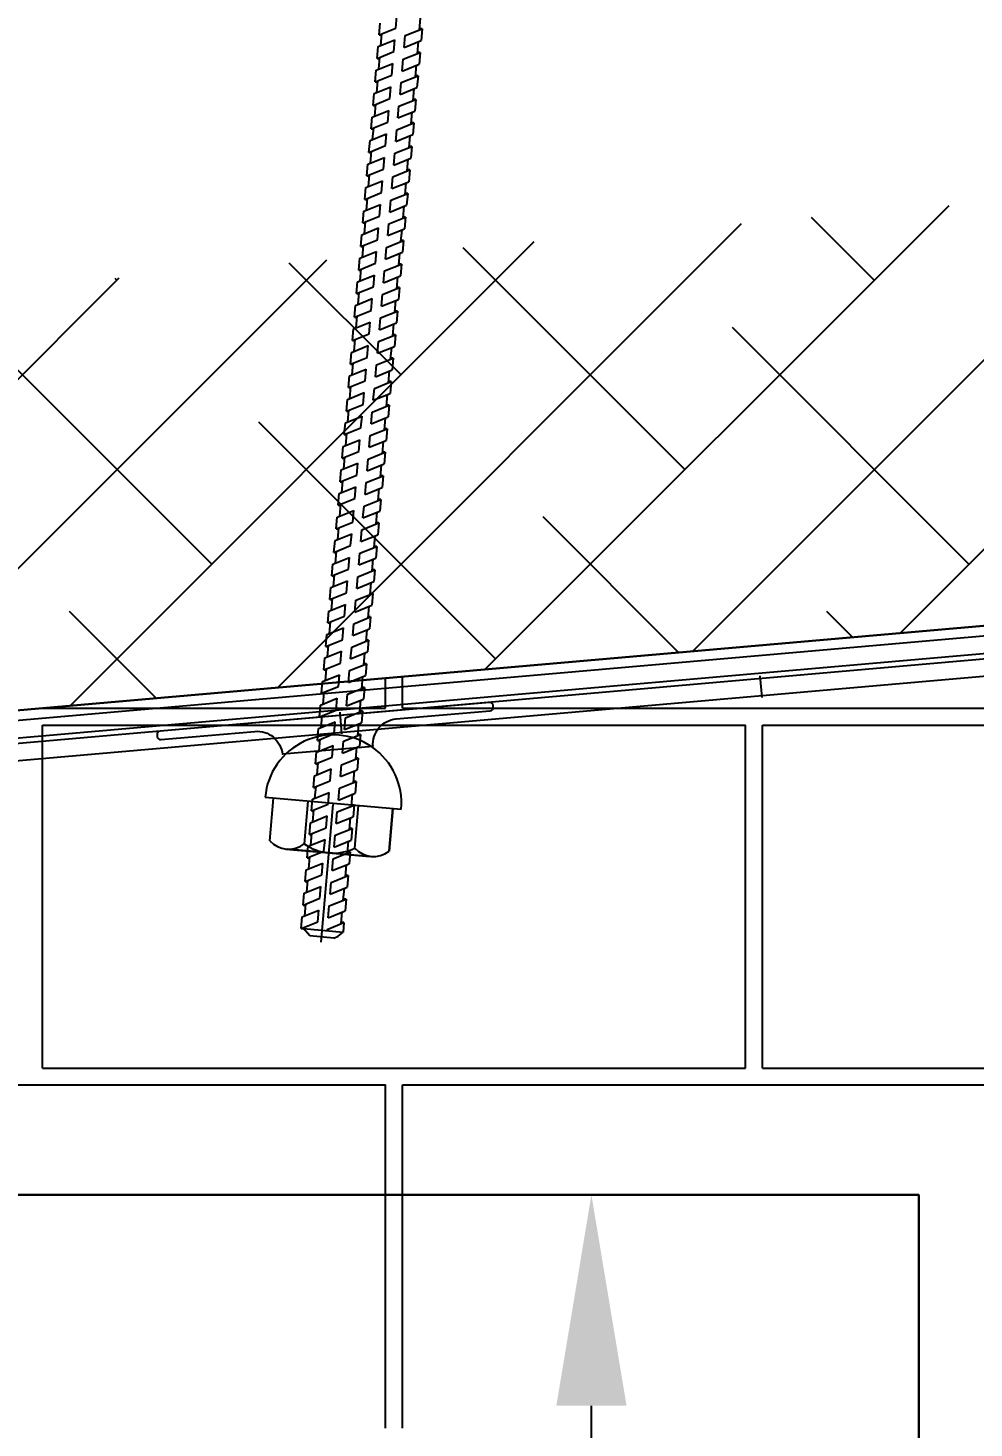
# Model space of a CAD drawing. Header units: millimetres. Extents: x -1985 to 969, y 203 to 500.
# Drawn here: x -1657.52 to -1646.3, y 428.8 to 445.4 of the extents above; entities that cross this region are included whole.
import ezdxf

# ---------------------------------------------------------------- set-up
doc = ezdxf.new("R2010")
doc.units = ezdxf.units.MM
doc.header["$PDMODE"] = 1
for name, color, linetype in [('Контур', 252, 'Continuous'), ('надписи', 7, 'Continuous'), ('Подхват', 252, 'Continuous'), ('ШПАЛА', 7, 'Continuous')]:
    doc.layers.add(name, color=color, linetype=linetype)
doc.dimstyles.new('ISO-25', dxfattribs={"dimtxt": 2.5, "dimasz": 2.5, "dimexe": 1.25, "dimexo": 0.625, "dimtad": 1, "dimdec": 0, "dimlfac": 50, "dimtxsty": 'Standard', "dimcen": 2.5, "dimadec": 0, "dimazin": 0, "dimtfac": 1, "dimtdec": 0, "dimtmove": 0, "dimatfit": 3, "dimfxl": 0, "dimarcsym": 0})

# ---------------------------------------------------------------- blocks, each defined once
blk = doc.blocks.new('*D128')
at = {"layer": 'Defpoints', "color": 0}
for p in [(-1650.838, 431.566), (-1646.956, 431.566), (-1646.956, 417.566)]:
    blk.add_point(p, dxfattribs=at)
at = {"layer": 'надписи', "color": 0, "lineweight": -2}
for p, q in [((-1647.581, 431.566), (-1652.088, 431.566)), ((-1650.838, 420.066), (-1650.838, 429.066)), ((-1647.581, 417.566), (-1652.088, 417.566))]:
    blk.add_line(p, q, dxfattribs=at)
at = {"layer": 'надписи', "color": 0}
for points in [[(-1651.254, 429.066), (-1650.421, 429.066), (-1650.838, 431.566)], [(-1651.254, 420.066), (-1650.421, 420.066), (-1650.838, 417.566)]]:
    blk.add_solid(points, dxfattribs=at)
at = {"layer": 'надписи', "color": 0, "insert": (-1652.713, 424.566), "char_height": 2.5, "attachment_point": 5, "rotation": 90}
blk.add_mtext('700', dxfattribs=at)

msp = doc.modelspace()

# ---------------------------------------------------------------- hatches: boundary and pattern name
h = msp.add_hatch()
h.set_pattern_fill('ANSI38', color=252, style=0)
h.set_pattern_definition([(45, (-3522.112, -480.3116), (-2.245064, 2.245064), []), (135, (-3522.112, -480.3116), (-6.735192, 2.245064), [7.9375, -4.7625])])
h.paths.add_polyline_path([(-1720.702, 383.032), (-1721.688, 383.08), (-1722.665, 383.226), (-1723.592, 383.458), (-1724.524, 383.791), (-1725.432, 384.221), (-1726.287, 384.737), (-1726.971, 385.241), (-1727.773, 385.961), (-1728.504, 386.777), (-1729.022, 387.484), (-1729.541, 388.354), (-1729.936, 389.193), (-1730.232, 390.002), (-1730.525, 391.156), (-1730.702, 392.622), (-1730.702, 395.934), (-1730.702, 430.92), (-1636.702, 439.144), (-1636.702, 393.036), (-1636.747, 392.089), (-1636.92, 390.958), (-1637.135, 390.12), (-1637.455, 389.225), (-1637.852, 388.375), (-1638.368, 387.505), (-1638.984, 386.673), (-1639.631, 385.961), (-1640.423, 385.249), (-1641.189, 384.688), (-1642.258, 384.073), (-1642.856, 383.801), (-1644.03, 383.395), (-1644.836, 383.207), (-1645.717, 383.08), (-1646.702, 383.032)], flags=16)
h.paths.add_polyline_path([(-1632.702, 439.494), (-1734.702, 430.57), (-1734.702, 392.381), (-1734.465, 390.421), (-1734.059, 388.819), (-1733.631, 387.65), (-1733.076, 386.474), (-1732.362, 385.274), (-1731.615, 384.255), (-1730.607, 383.129), (-1729.499, 382.135), (-1728.511, 381.407), (-1727.325, 380.692), (-1726.056, 380.09), (-1724.753, 379.626), (-1723.448, 379.299), (-1722.083, 379.095), (-1720.801, 379.032), (-1646.603, 379.032), (-1645.332, 379.094), (-1644.095, 379.273), (-1642.92, 379.547), (-1641.37, 380.082), (-1640.427, 380.512), (-1639.005, 381.331), (-1637.899, 382.139), (-1636.806, 383.121), (-1635.889, 384.132), (-1635.031, 385.29), (-1634.312, 386.504), (-1633.752, 387.701), (-1633.307, 388.946), (-1632.996, 390.155), (-1632.761, 391.692), (-1632.702, 392.942)])

# ---------------------------------------------------------------- linework, layer by layer
at = {"color": 0}
for p, q in [((-1653.354, 445.32), (-1653.342, 445.459)), ((-1652.846, 445.39), (-1652.858, 445.25)), ((-1653.378, 445.04), (-1653.366, 445.18)), ((-1652.87, 445.111), (-1652.882, 444.971)), ((-1653.403, 444.761), (-1653.39, 444.9)), ((-1652.894, 444.833), (-1652.907, 444.693)), ((-1653.427, 444.483), (-1653.415, 444.622)), ((-1652.919, 444.553), (-1652.931, 444.414)), ((-1653.451, 444.204), (-1653.439, 444.343)), ((-1652.943, 444.275), (-1652.955, 444.136)), ((-1653.476, 443.925), (-1653.463, 444.065)), ((-1652.968, 443.996), (-1652.98, 443.857)), ((-1653.5, 443.646), (-1653.488, 443.786)), ((-1652.992, 443.718), (-1653.004, 443.578)), ((-1653.524, 443.368), (-1653.512, 443.507)), ((-1653.016, 443.438), (-1653.029, 443.299)), ((-1653.549, 443.089), (-1653.537, 443.228)), ((-1653.041, 443.159), (-1653.053, 443.02)), ((-1653.573, 442.81), (-1653.561, 442.949)), ((-1653.065, 442.88), (-1653.077, 442.741)), ((-1653.598, 442.53), (-1653.586, 442.67)), ((-1653.09, 442.601), (-1653.102, 442.461)), ((-1653.622, 442.251), (-1653.61, 442.391)), ((-1653.114, 442.322), (-1653.126, 442.182)), ((-1653.647, 441.972), (-1653.634, 442.111)), ((-1653.138, 442.044), (-1653.151, 441.904)), ((-1653.671, 441.694), (-1653.659, 441.833)), ((-1653.163, 441.764), (-1653.175, 441.625)), ((-1653.695, 441.415), (-1653.683, 441.554)), ((-1653.187, 441.486), (-1653.199, 441.347)), ((-1653.72, 441.136), (-1653.707, 441.276)), ((-1653.212, 441.207), (-1653.224, 441.068)), ((-1653.744, 440.857), (-1653.732, 440.997)), ((-1653.236, 440.928), (-1653.248, 440.789)), ((-1653.768, 440.579), (-1653.756, 440.718)), ((-1653.26, 440.649), (-1653.273, 440.51)), ((-1653.793, 440.299), (-1653.781, 440.439)), ((-1653.285, 440.37), (-1653.297, 440.231)), ((-1653.817, 440.02), (-1653.805, 440.16)), ((-1653.309, 440.091), (-1653.321, 439.951)), ((-1653.842, 439.741), (-1653.83, 439.881)), ((-1653.334, 439.811), (-1653.346, 439.672)), ((-1653.866, 439.462), (-1653.854, 439.601)), ((-1653.358, 439.532), (-1653.37, 439.393)), ((-1653.891, 439.183), (-1653.878, 439.322)), ((-1653.382, 439.254), (-1653.395, 439.115)), ((-1653.915, 438.905), (-1653.903, 439.044)), ((-1653.407, 438.975), (-1653.419, 438.836)), ((-1653.939, 438.626), (-1653.927, 438.765)), ((-1653.431, 438.697), (-1653.443, 438.557)), ((-1653.964, 438.347), (-1653.952, 438.487)), ((-1653.456, 438.418), (-1653.468, 438.278)), ((-1653.988, 438.068), (-1653.976, 438.208)), ((-1653.48, 438.141), (-1653.492, 438.002)), ((-1654.012, 437.791), (-1654, 437.931)), ((-1653.504, 437.862), (-1653.516, 437.723)), ((-1654.037, 437.512), (-1654.025, 437.652)), ((-1653.529, 437.583), (-1653.541, 437.443)), ((-1654.061, 437.233), (-1654.049, 437.373)), ((-1653.553, 437.304), (-1653.565, 437.164)), ((-1654.086, 436.954), (-1654.073, 437.094)), ((-1653.578, 437.024), (-1653.59, 436.885)), ((-1654.11, 436.675), (-1654.098, 436.814)), ((-1653.602, 436.745), (-1653.614, 436.606)), ((-1654.134, 436.396), (-1654.122, 436.535)), ((-1653.626, 436.467), (-1653.638, 436.328)), ((-1654.652, 435.765), (-1654.607, 436.271)), ((-1654.201, 436.235), (-1654.245, 435.729)), ((-1654.159, 436.117), (-1654.147, 436.257)), ((-1653.651, 436.188), (-1653.663, 436.049)), ((-1653.644, 435.677), (-1653.6, 436.183)), ((-1653.193, 436.147), (-1653.238, 435.641)), ((-1653.238, 435.641), (-1653.193, 436.147)), ((-1654.183, 435.838), (-1654.171, 435.978)), ((-1653.675, 435.91), (-1653.687, 435.77)), ((-1654.208, 435.56), (-1654.195, 435.7)), ((-1654.462, 435.665), (-1653.952, 435.62)), ((-1653.952, 435.62), (-1654.44, 435.663)), ((-1653.442, 435.575), (-1653.952, 435.62)), ((-1653.952, 435.62), (-1653.464, 435.577)), ((-1653.699, 435.631), (-1653.712, 435.491)), ((-1654.232, 435.281), (-1654.22, 435.42)), ((-1653.724, 435.352), (-1653.736, 435.212)), ((-1654.256, 435.002), (-1654.244, 435.141)), ((-1653.748, 435.073), (-1653.76, 434.933)), ((-1654.281, 434.723), (-1654.269, 434.862)), ((-1654.251, 434.723), (-1653.782, 434.682)), ((-1653.773, 434.794), (-1653.782, 434.682)), ((-1653.893, 434.611), (-1654.178, 434.636))]:
    msp.add_line(p, q, dxfattribs=at)
for p, q in [((-1653.354, 445.32), (-1653.156, 445.399)), ((-1653.354, 445.32), (-1653.324, 445.317)), ((-1653.046, 445.309), (-1652.846, 445.39)), ((-1652.846, 445.39), (-1652.876, 445.392)), ((-1653.366, 445.18), (-1653.168, 445.26)), ((-1653.059, 445.169), (-1652.858, 445.25)), ((-1653.378, 445.04), (-1653.18, 445.12)), ((-1653.378, 445.04), (-1653.348, 445.037)), ((-1653.071, 445.03), (-1652.87, 445.111)), ((-1652.87, 445.111), (-1652.9, 445.113)), ((-1653.403, 444.761), (-1653.205, 444.841)), ((-1653.39, 444.9), (-1653.192, 444.98)), ((-1653.095, 444.752), (-1652.894, 444.833)), ((-1653.083, 444.89), (-1652.882, 444.971)), ((-1652.894, 444.833), (-1652.924, 444.835)), ((-1653.415, 444.622), (-1653.217, 444.702)), ((-1653.403, 444.761), (-1653.373, 444.758)), ((-1653.107, 444.612), (-1652.907, 444.693)), ((-1653.427, 444.483), (-1653.229, 444.563)), ((-1653.12, 444.472), (-1652.919, 444.553)), ((-1652.919, 444.553), (-1652.949, 444.556)), ((-1653.439, 444.343), (-1653.241, 444.423)), ((-1653.427, 444.483), (-1653.397, 444.48)), ((-1653.132, 444.333), (-1652.931, 444.414)), ((-1653.451, 444.204), (-1653.253, 444.284)), ((-1653.451, 444.204), (-1653.422, 444.201)), ((-1653.144, 444.194), (-1652.943, 444.275)), ((-1652.943, 444.275), (-1652.973, 444.278)), ((-1653.476, 443.925), (-1653.278, 444.005)), ((-1653.463, 444.065), (-1653.266, 444.145)), ((-1653.168, 443.915), (-1652.968, 443.996)), ((-1653.156, 444.055), (-1652.955, 444.136)), ((-1652.968, 443.996), (-1652.998, 443.999)), ((-1653.488, 443.786), (-1653.29, 443.866)), ((-1653.476, 443.925), (-1653.446, 443.923)), ((-1653.181, 443.775), (-1652.98, 443.857)), ((-1653.5, 443.646), (-1653.302, 443.726)), ((-1653.193, 443.636), (-1652.992, 443.718)), ((-1652.992, 443.718), (-1653.022, 443.72)), ((-1647.176, 438.227), (-1641.676, 443.728)), ((-1653.512, 443.507), (-1653.314, 443.587)), ((-1653.5, 443.646), (-1653.47, 443.644)), ((-1653.205, 443.497), (-1653.004, 443.578)), ((-1649.636, 438.012), (-1644.136, 443.512)), ((-1653.524, 443.368), (-1653.327, 443.448)), ((-1653.524, 443.368), (-1653.495, 443.365)), ((-1653.217, 443.357), (-1653.016, 443.438)), ((-1653.016, 443.438), (-1653.046, 443.441)), ((-1653.549, 443.089), (-1653.351, 443.169)), ((-1653.537, 443.228), (-1653.339, 443.308)), ((-1653.229, 443.218), (-1653.029, 443.299)), ((-1653.041, 443.159), (-1653.071, 443.162)), ((-1652.097, 437.797), (-1646.596, 443.297)), ((-1654.557, 437.581), (-1649.057, 443.082)), ((-1653.561, 442.949), (-1653.363, 443.029)), ((-1653.549, 443.089), (-1653.519, 443.086)), ((-1653.254, 442.939), (-1653.053, 443.02)), ((-1653.242, 443.078), (-1653.041, 443.159)), ((-1647.484, 442.41), (-1648.228, 443.154)), ((-1657.017, 437.366), (-1651.517, 442.867)), ((-1653.573, 442.81), (-1653.375, 442.89)), ((-1653.266, 442.799), (-1653.065, 442.88)), ((-1653.065, 442.88), (-1653.095, 442.883)), ((-1653.586, 442.67), (-1653.388, 442.75)), ((-1653.573, 442.81), (-1653.544, 442.807)), ((-1653.278, 442.66), (-1653.077, 442.741)), ((-1649.729, 440.165), (-1652.357, 442.793)), ((-1659.478, 437.151), (-1653.977, 442.651)), ((-1653.096, 441.287), (-1654.421, 442.612)), ((-1653.598, 442.53), (-1653.4, 442.61)), ((-1653.598, 442.53), (-1653.568, 442.528)), ((-1653.29, 442.52), (-1653.09, 442.601)), ((-1653.09, 442.601), (-1653.12, 442.603)), ((-1661.938, 436.936), (-1656.438, 442.436)), ((-1656.464, 442.41), (-1656.486, 442.432)), ((-1653.61, 442.391), (-1653.412, 442.47)), ((-1653.303, 442.38), (-1653.102, 442.461)), ((-1653.634, 442.111), (-1653.437, 442.191)), ((-1653.622, 442.251), (-1653.424, 442.331)), ((-1653.622, 442.251), (-1653.592, 442.248)), ((-1653.327, 442.101), (-1653.126, 442.182)), ((-1653.315, 442.241), (-1653.114, 442.322)), ((-1653.114, 442.322), (-1653.144, 442.324)), ((-1653.647, 441.972), (-1653.449, 442.052)), ((-1653.339, 441.962), (-1653.138, 442.044)), ((-1653.138, 442.044), (-1653.168, 442.046)), ((-1655.341, 439.042), (-1658.148, 441.848)), ((-1653.659, 441.833), (-1653.461, 441.913)), ((-1653.647, 441.972), (-1653.617, 441.969)), ((-1653.351, 441.823), (-1653.151, 441.904)), ((-1646.361, 439.042), (-1649.167, 441.848)), ((-1653.671, 441.694), (-1653.473, 441.774)), ((-1653.671, 441.694), (-1653.641, 441.691)), ((-1653.364, 441.683), (-1653.163, 441.764)), ((-1653.163, 441.764), (-1653.193, 441.767)), ((-1653.683, 441.554), (-1653.485, 441.634)), ((-1653.376, 441.544), (-1653.175, 441.625)), ((-1653.707, 441.276), (-1653.51, 441.356)), ((-1653.695, 441.415), (-1653.497, 441.495)), ((-1653.695, 441.415), (-1653.666, 441.412)), ((-1653.4, 441.266), (-1653.199, 441.347)), ((-1653.388, 441.405), (-1653.187, 441.486)), ((-1653.187, 441.486), (-1653.217, 441.489)), ((-1653.72, 441.136), (-1653.522, 441.216)), ((-1653.412, 441.126), (-1653.212, 441.207)), ((-1653.212, 441.207), (-1653.242, 441.21)), ((-1653.732, 440.997), (-1653.534, 441.077)), ((-1653.72, 441.136), (-1653.69, 441.134)), ((-1653.425, 440.986), (-1653.224, 441.068)), ((-1653.744, 440.857), (-1653.546, 440.937)), ((-1653.744, 440.857), (-1653.714, 440.855)), ((-1653.437, 440.847), (-1653.236, 440.928)), ((-1653.236, 440.928), (-1653.266, 440.931)), ((-1651.974, 437.92), (-1654.78, 440.726)), ((-1653.756, 440.718), (-1653.558, 440.798)), ((-1653.449, 440.708), (-1653.248, 440.789)), ((-1653.781, 440.439), (-1653.583, 440.519)), ((-1653.768, 440.579), (-1653.571, 440.659)), ((-1653.768, 440.579), (-1653.739, 440.576)), ((-1653.473, 440.429), (-1653.273, 440.51)), ((-1653.461, 440.568), (-1653.26, 440.649)), ((-1653.26, 440.649), (-1653.29, 440.652)), ((-1653.793, 440.299), (-1653.595, 440.379)), ((-1653.486, 440.289), (-1653.285, 440.37)), ((-1653.285, 440.37), (-1653.315, 440.373)), ((-1653.805, 440.16), (-1653.607, 440.24)), ((-1653.793, 440.299), (-1653.763, 440.297)), ((-1653.498, 440.149), (-1653.297, 440.231)), ((-1653.817, 440.02), (-1653.619, 440.1)), ((-1653.817, 440.02), (-1653.788, 440.018)), ((-1653.51, 440.01), (-1653.309, 440.091)), ((-1653.309, 440.091), (-1653.339, 440.094)), ((-1653.83, 439.881), (-1653.632, 439.961)), ((-1653.522, 439.87), (-1653.321, 439.951)), ((-1653.854, 439.601), (-1653.656, 439.681)), ((-1653.842, 439.741), (-1653.644, 439.821)), ((-1653.842, 439.741), (-1653.812, 439.739)), ((-1653.534, 439.73), (-1653.334, 439.811)), ((-1653.334, 439.811), (-1653.364, 439.814)), ((-1653.866, 439.462), (-1653.668, 439.542)), ((-1653.559, 439.451), (-1653.358, 439.532)), ((-1653.547, 439.591), (-1653.346, 439.672)), ((-1653.358, 439.532), (-1653.388, 439.535)), ((-1649.806, 437.997), (-1651.412, 439.603)), ((-1653.878, 439.322), (-1653.681, 439.402)), ((-1653.866, 439.462), (-1653.836, 439.459)), ((-1653.571, 439.312), (-1653.37, 439.393)), ((-1653.891, 439.183), (-1653.693, 439.263)), ((-1653.891, 439.183), (-1653.861, 439.18)), ((-1653.583, 439.173), (-1653.382, 439.254)), ((-1653.382, 439.254), (-1653.412, 439.257)), ((-1653.903, 439.044), (-1653.705, 439.124)), ((-1653.595, 439.034), (-1653.395, 439.115)), ((-1653.915, 438.905), (-1653.717, 438.985)), ((-1653.915, 438.905), (-1653.885, 438.902)), ((-1653.608, 438.894), (-1653.407, 438.975)), ((-1653.407, 438.975), (-1653.437, 438.978)), ((-1653.939, 438.626), (-1653.741, 438.705)), ((-1653.927, 438.765), (-1653.729, 438.845)), ((-1653.632, 438.616), (-1653.431, 438.697)), ((-1653.62, 438.755), (-1653.419, 438.836)), ((-1653.431, 438.697), (-1653.461, 438.7)), ((-1653.952, 438.487), (-1653.754, 438.567)), ((-1653.939, 438.626), (-1653.91, 438.623)), ((-1653.644, 438.476), (-1653.443, 438.557)), ((-1656, 437.455), (-1657.025, 438.481)), ((-1653.964, 438.347), (-1653.766, 438.427)), ((-1653.656, 438.337), (-1653.456, 438.418)), ((-1653.456, 438.418), (-1653.486, 438.42)), ((-1647.742, 438.178), (-1648.045, 438.481)), ((-1653.976, 438.208), (-1653.778, 438.287)), ((-1653.964, 438.347), (-1653.934, 438.345)), ((-1653.669, 438.197), (-1653.468, 438.278)), ((-1653.988, 438.068), (-1653.79, 438.148)), ((-1653.988, 438.068), (-1653.958, 438.065)), ((-1653.681, 438.06), (-1653.48, 438.141)), ((-1653.48, 438.141), (-1653.51, 438.144)), ((-1654.012, 437.791), (-1653.814, 437.871)), ((-1654, 437.931), (-1653.802, 438.011)), ((-1653.705, 437.781), (-1653.504, 437.862)), ((-1653.693, 437.921), (-1653.492, 438.002)), ((-1653.504, 437.862), (-1653.534, 437.865)), ((-1654.025, 437.652), (-1653.827, 437.732)), ((-1654.012, 437.791), (-1653.983, 437.789)), ((-1653.717, 437.641), (-1653.516, 437.723)), ((-1653.279, 437.336), (-1653.279, 437.693)), ((-1653.079, 437.336), (-1653.079, 437.711)), ((-1654.037, 437.512), (-1653.839, 437.592)), ((-1653.729, 437.502), (-1653.529, 437.583)), ((-1653.529, 437.583), (-1653.559, 437.586)), ((-1654.049, 437.373), (-1653.851, 437.453)), ((-1654.037, 437.512), (-1654.007, 437.51)), ((-1653.742, 437.362), (-1653.541, 437.443)), ((-1657.357, 437.336), (-1653.279, 437.336)), ((-1654.061, 437.233), (-1653.863, 437.313)), ((-1654.061, 437.233), (-1654.031, 437.231)), ((-1653.754, 437.223), (-1653.553, 437.304)), ((-1653.553, 437.304), (-1653.583, 437.306)), ((-1653.079, 437.336), (-1644.744, 437.336)), ((-1657.346, 437.136), (-1649.011, 437.136)), ((-1657.346, 433.069), (-1657.346, 437.136)), ((-1654.086, 436.954), (-1653.888, 437.034)), ((-1654.073, 437.094), (-1653.876, 437.173)), ((-1653.778, 436.943), (-1653.578, 437.024)), ((-1653.766, 437.083), (-1653.565, 437.164)), ((-1653.578, 437.024), (-1653.608, 437.027)), ((-1649.011, 433.069), (-1649.011, 437.136)), ((-1648.811, 437.136), (-1640.477, 437.136)), ((-1648.811, 433.069), (-1648.811, 437.136)), ((-1654.098, 436.814), (-1653.9, 436.894)), ((-1654.086, 436.954), (-1654.056, 436.951)), ((-1653.79, 436.804), (-1653.59, 436.885)), ((-1654.11, 436.675), (-1653.912, 436.755)), ((-1653.803, 436.664), (-1653.602, 436.745)), ((-1653.602, 436.745), (-1653.632, 436.748)), ((-1654.122, 436.535), (-1653.924, 436.615)), ((-1654.11, 436.675), (-1654.08, 436.672)), ((-1653.815, 436.525), (-1653.614, 436.606)), ((-1654.134, 436.396), (-1653.937, 436.475)), ((-1654.134, 436.396), (-1654.105, 436.393)), ((-1653.827, 436.386), (-1653.626, 436.467)), ((-1653.626, 436.467), (-1653.656, 436.47)), ((-1654.159, 436.117), (-1653.961, 436.197)), ((-1654.147, 436.257), (-1653.949, 436.337)), ((-1653.839, 436.247), (-1653.638, 436.328)), ((-1653.651, 436.188), (-1653.681, 436.191)), ((-1654.171, 435.978), (-1653.973, 436.058)), ((-1654.159, 436.117), (-1654.129, 436.115)), ((-1653.864, 435.967), (-1653.663, 436.049)), ((-1653.851, 436.107), (-1653.651, 436.188)), ((-1654.183, 435.838), (-1653.985, 435.918)), ((-1653.876, 435.829), (-1653.675, 435.91)), ((-1653.675, 435.91), (-1653.705, 435.912)), ((-1654.195, 435.7), (-1653.997, 435.779)), ((-1654.183, 435.838), (-1654.153, 435.836)), ((-1653.888, 435.689), (-1653.687, 435.77)), ((-1654.208, 435.56), (-1654.01, 435.64)), ((-1654.208, 435.56), (-1654.178, 435.557)), ((-1653.9, 435.549), (-1653.699, 435.631)), ((-1653.699, 435.631), (-1653.729, 435.633)), ((-1654.232, 435.281), (-1654.034, 435.361)), ((-1654.22, 435.42), (-1654.022, 435.5)), ((-1653.912, 435.41), (-1653.712, 435.491)), ((-1654.244, 435.141), (-1654.046, 435.221)), ((-1654.232, 435.281), (-1654.202, 435.278)), ((-1653.937, 435.131), (-1653.736, 435.212)), ((-1653.925, 435.27), (-1653.724, 435.352)), ((-1653.724, 435.352), (-1653.754, 435.354)), ((-1654.256, 435.002), (-1654.059, 435.082)), ((-1653.949, 434.991), (-1653.748, 435.073)), ((-1653.748, 435.073), (-1653.778, 435.075)), ((-1654.269, 434.862), (-1654.071, 434.942)), ((-1654.256, 435.002), (-1654.227, 434.999)), ((-1653.961, 434.852), (-1653.76, 434.933)), ((-1654.281, 434.723), (-1654.083, 434.803)), ((-1654.281, 434.723), (-1654.251, 434.72)), ((-1654.178, 434.636), (-1654.251, 434.723)), ((-1653.973, 434.713), (-1653.773, 434.794)), ((-1653.773, 434.794), (-1653.803, 434.797)), ((-1653.893, 434.611), (-1653.842, 434.632)), ((-1653.842, 434.632), (-1653.783, 434.682)), ((-1657.346, 433.069), (-1649.011, 433.069)), ((-1648.811, 433.069), (-1640.477, 433.069)), ((-1661.613, 432.869), (-1653.279, 432.869)), ((-1653.279, 428.802), (-1653.279, 432.869)), ((-1653.079, 432.869), (-1644.744, 432.869)), ((-1653.079, 428.802), (-1653.079, 432.869))]:
    msp.add_line(p, q)
msp.add_lwpolyline([(-1738.702, 430.22), (-1628.005, 439.904), (-1628.005, 379.029), (-1628.005, 379.029), (-1628.005, 379.029), (-1628.005, 379.029), (-1628.005, 379.029), (-1628.005, 379.029), (-1628.005, 379.029), (-1628.005, 379.029), (-1628.005, 379.029), (-1628.005, 379.029), (-1628.005, 379.029), (-1628.005, 379.029), (-1628.005, 379.029), (-1628.005, 379.029), (-1628.005, 379.029), (-1628.005, 379.029), (-1628.005, 379.029), (-1738.702, 379.029)])
at = {"lineweight": 30}
msp.add_lwpolyline([(-1730.702, 430.92), (-1636.702, 439.144), (-1636.702, 393.036), (-1636.747, 392.089), (-1636.92, 390.958), (-1637.135, 390.12), (-1637.455, 389.225), (-1637.852, 388.375), (-1638.368, 387.505), (-1638.984, 386.673), (-1639.631, 385.961), (-1640.423, 385.249), (-1641.189, 384.688), (-1642.258, 384.073), (-1642.856, 383.801), (-1644.03, 383.395), (-1644.836, 383.207), (-1645.717, 383.08), (-1646.702, 383.032), (-1720.702, 383.032)], dxfattribs=at)
at = {"color": 0}
for points in [[(-1653.427, 436.883), (-1653.427, 436.883, -0.414214), (-1653.154, 437.208), (-1652.039, 437.305, 0.414214), (-1652.002, 437.349), (-1652.004, 437.369, 0.414214), (-1652.047, 437.405), (-1654, 437.234)], [(-1654, 437.234), (-1655.952, 437.063, 0.414214), (-1655.989, 437.02), (-1655.987, 437, 0.414214), (-1655.944, 436.964), (-1654.828, 437.061, -0.414214), (-1654.503, 436.789), (-1654.503, 436.789)]]:
    msp.add_lwpolyline(points, format="xyb", dxfattribs=at)
for centre, radius, start, end in [((-1654.429, 435.963), 0.298, 221.7781, 308.2219), ((-1653.9, 436.213), 0.595, 234.5268, 265), ((-1653.9, 436.213), 0.595, 265, 295.4732), ((-1653.422, 435.875), 0.298, 221.7781, 308.2219)]:
    msp.add_arc(centre, radius, start, end, dxfattribs=at)
at = {"layer": 'Контур', "color": 250}
for p, q in [((-1730.702, 430.92), (-1636.702, 439.144)), ((-1730.702, 430.92), (-1636.702, 439.144)), ((-1730.31, 430.834), (-1637.557, 438.949))]:
    msp.add_line(p, q, dxfattribs=at)
at = {"layer": 'надписи', "color": 7, "lineweight": 30}
msp.add_lwpolyline([(-1660.956, 431.566), (-1646.956, 431.566), (-1646.956, 417.566), (-1660.956, 417.566), (-1660.956, 431.566)], dxfattribs=at)
at = {"layer": 'Подхват'}
for p, q in [((-1638.878, 438.621), (-1688.687, 434.264)), ((-1638.872, 438.558), (-1688.682, 434.2)), ((-1688.664, 434.001), (-1638.855, 438.358))]:
    msp.add_line(p, q, dxfattribs=at)
at = {"layer": 'Подхват', "color": 2}
for p, q in [((-1648.814, 437.462), (-1648.837, 437.72)), ((-1653.796, 437.031), (-1653.818, 437.288))]:
    msp.add_line(p, q, dxfattribs=at)
at = {"layer": 'ШПАЛА', "color": 0}
for p, q in [((-1653.156, 445.399), (-1653.144, 445.539)), ((-1652.877, 445.377), (-1652.865, 445.517)), ((-1653.335, 445.192), (-1653.323, 445.332)), ((-1653.18, 445.12), (-1653.168, 445.26)), ((-1653.059, 445.169), (-1653.046, 445.309)), ((-1652.901, 445.098), (-1652.889, 445.238)), ((-1653.359, 444.913), (-1653.347, 445.053)), ((-1653.083, 444.89), (-1653.071, 445.03)), ((-1653.205, 444.841), (-1653.192, 444.98)), ((-1652.926, 444.82), (-1652.914, 444.959)), ((-1653.384, 444.635), (-1653.371, 444.774)), ((-1653.229, 444.563), (-1653.217, 444.702)), ((-1653.107, 444.612), (-1653.095, 444.752)), ((-1652.95, 444.541), (-1652.938, 444.68)), ((-1653.408, 444.356), (-1653.396, 444.495)), ((-1653.253, 444.284), (-1653.241, 444.423)), ((-1653.132, 444.333), (-1653.12, 444.472)), ((-1652.975, 444.263), (-1652.962, 444.401)), ((-1653.432, 444.078), (-1653.42, 444.216)), ((-1653.156, 444.055), (-1653.144, 444.194)), ((-1653.278, 444.005), (-1653.266, 444.145)), ((-1652.999, 443.983), (-1652.987, 444.123)), ((-1653.457, 443.798), (-1653.445, 443.938)), ((-1653.302, 443.726), (-1653.29, 443.866)), ((-1653.181, 443.775), (-1653.168, 443.915)), ((-1653.023, 443.705), (-1653.011, 443.844)), ((-1653.481, 443.52), (-1653.469, 443.659)), ((-1653.327, 443.448), (-1653.314, 443.587)), ((-1653.205, 443.497), (-1653.193, 443.636)), ((-1653.048, 443.426), (-1653.036, 443.565)), ((-1653.506, 443.241), (-1653.493, 443.38)), ((-1653.229, 443.218), (-1653.217, 443.357)), ((-1653.351, 443.169), (-1653.339, 443.308)), ((-1653.072, 443.147), (-1653.06, 443.286)), ((-1653.53, 442.962), (-1653.518, 443.101)), ((-1653.375, 442.89), (-1653.363, 443.029)), ((-1653.254, 442.939), (-1653.242, 443.078)), ((-1653.097, 442.867), (-1653.084, 443.007)), ((-1653.554, 442.682), (-1653.542, 442.822)), ((-1653.4, 442.61), (-1653.388, 442.75)), ((-1653.278, 442.66), (-1653.266, 442.799)), ((-1653.121, 442.588), (-1653.109, 442.728)), ((-1653.579, 442.403), (-1653.567, 442.543)), ((-1653.303, 442.38), (-1653.29, 442.52)), ((-1653.424, 442.331), (-1653.412, 442.47)), ((-1653.145, 442.309), (-1653.133, 442.449)), ((-1653.603, 442.124), (-1653.591, 442.264)), ((-1653.449, 442.052), (-1653.437, 442.191)), ((-1653.327, 442.101), (-1653.315, 442.241)), ((-1653.17, 442.031), (-1653.158, 442.169)), ((-1653.628, 441.846), (-1653.616, 441.984)), ((-1653.473, 441.774), (-1653.461, 441.913)), ((-1653.351, 441.823), (-1653.339, 441.962)), ((-1653.194, 441.752), (-1653.182, 441.891)), ((-1653.652, 441.567), (-1653.64, 441.706)), ((-1653.376, 441.544), (-1653.364, 441.683)), ((-1653.497, 441.495), (-1653.485, 441.634)), ((-1653.219, 441.473), (-1653.206, 441.612)), ((-1653.676, 441.288), (-1653.664, 441.427)), ((-1653.522, 441.216), (-1653.51, 441.356)), ((-1653.4, 441.266), (-1653.388, 441.405)), ((-1653.243, 441.194), (-1653.231, 441.334)), ((-1653.701, 441.009), (-1653.689, 441.149)), ((-1653.546, 440.937), (-1653.534, 441.077)), ((-1653.425, 440.986), (-1653.412, 441.126)), ((-1653.267, 440.916), (-1653.255, 441.055)), ((-1653.725, 440.731), (-1653.713, 440.87)), ((-1653.449, 440.708), (-1653.437, 440.847)), ((-1653.571, 440.659), (-1653.558, 440.798)), ((-1653.292, 440.637), (-1653.28, 440.776)), ((-1653.75, 440.452), (-1653.737, 440.591)), ((-1653.595, 440.379), (-1653.583, 440.519)), ((-1653.473, 440.429), (-1653.461, 440.568)), ((-1653.316, 440.357), (-1653.304, 440.497)), ((-1653.774, 440.172), (-1653.762, 440.312)), ((-1653.619, 440.1), (-1653.607, 440.24)), ((-1653.498, 440.149), (-1653.486, 440.289)), ((-1653.341, 440.078), (-1653.328, 440.218)), ((-1653.798, 439.893), (-1653.786, 440.033)), ((-1653.522, 439.87), (-1653.51, 440.01)), ((-1653.644, 439.821), (-1653.632, 439.961)), ((-1653.365, 439.799), (-1653.353, 439.939)), ((-1653.823, 439.614), (-1653.811, 439.754)), ((-1653.668, 439.542), (-1653.656, 439.681)), ((-1653.547, 439.591), (-1653.534, 439.73)), ((-1653.389, 439.52), (-1653.377, 439.659)), ((-1653.847, 439.335), (-1653.835, 439.474)), ((-1653.693, 439.263), (-1653.681, 439.402)), ((-1653.571, 439.312), (-1653.559, 439.451)), ((-1653.414, 439.242), (-1653.402, 439.38)), ((-1653.872, 439.057), (-1653.86, 439.195)), ((-1653.717, 438.985), (-1653.705, 439.124)), ((-1653.595, 439.034), (-1653.583, 439.173)), ((-1653.438, 438.963), (-1653.426, 439.102)), ((-1653.896, 438.778), (-1653.884, 438.917)), ((-1653.62, 438.755), (-1653.608, 438.894)), ((-1653.741, 438.705), (-1653.729, 438.845)), ((-1653.463, 438.684), (-1653.45, 438.823)), ((-1653.92, 438.499), (-1653.908, 438.638)), ((-1653.766, 438.427), (-1653.754, 438.567)), ((-1653.644, 438.476), (-1653.632, 438.616)), ((-1653.487, 438.405), (-1653.475, 438.545)), ((-1653.945, 438.22), (-1653.933, 438.36)), ((-1653.79, 438.148), (-1653.778, 438.287)), ((-1653.669, 438.197), (-1653.656, 438.337)), ((-1653.511, 438.128), (-1653.499, 438.266)), ((-1653.969, 437.943), (-1653.957, 438.081)), ((-1653.693, 437.921), (-1653.681, 438.06)), ((-1653.814, 437.871), (-1653.802, 438.011)), ((-1653.536, 437.849), (-1653.523, 437.989)), ((-1653.993, 437.664), (-1653.981, 437.804)), ((-1653.839, 437.592), (-1653.827, 437.732)), ((-1653.717, 437.641), (-1653.705, 437.781)), ((-1653.56, 437.57), (-1653.548, 437.71)), ((-1654.018, 437.385), (-1654.006, 437.525)), ((-1653.863, 437.313), (-1653.851, 437.453)), ((-1653.742, 437.362), (-1653.729, 437.502)), ((-1653.584, 437.291), (-1653.572, 437.431)), ((-1654.042, 437.106), (-1654.03, 437.246)), ((-1653.766, 437.083), (-1653.754, 437.223)), ((-1653.888, 437.034), (-1653.876, 437.173)), ((-1653.609, 437.012), (-1653.597, 437.152)), ((-1654.067, 436.827), (-1654.055, 436.967)), ((-1653.912, 436.755), (-1653.9, 436.894)), ((-1653.79, 436.804), (-1653.778, 436.943)), ((-1653.633, 436.733), (-1653.621, 436.872)), ((-1654.091, 436.548), (-1654.079, 436.687)), ((-1653.937, 436.475), (-1653.924, 436.615)), ((-1653.815, 436.525), (-1653.803, 436.664)), ((-1653.658, 436.455), (-1653.646, 436.593)), ((-1654.116, 436.27), (-1654.103, 436.408)), ((-1653.839, 436.247), (-1653.827, 436.386)), ((-1654.044, 434.561), (-1653.901, 436.194)), ((-1653.961, 436.197), (-1653.949, 436.337)), ((-1653.682, 436.175), (-1653.67, 436.315)), ((-1654.14, 435.99), (-1654.128, 436.13)), ((-1653.985, 435.918), (-1653.973, 436.058)), ((-1653.864, 435.967), (-1653.851, 436.107)), ((-1653.706, 435.897), (-1653.694, 436.036)), ((-1654.164, 435.712), (-1654.152, 435.851)), ((-1654.01, 435.64), (-1653.997, 435.779)), ((-1653.888, 435.689), (-1653.876, 435.829)), ((-1653.731, 435.618), (-1653.719, 435.758)), ((-1654.189, 435.433), (-1654.176, 435.573)), ((-1653.912, 435.41), (-1653.9, 435.549)), ((-1654.034, 435.361), (-1654.022, 435.5)), ((-1653.755, 435.339), (-1653.743, 435.478)), ((-1654.213, 435.154), (-1654.201, 435.293)), ((-1654.059, 435.082), (-1654.046, 435.221)), ((-1653.937, 435.131), (-1653.925, 435.27)), ((-1653.78, 435.06), (-1653.767, 435.199)), ((-1654.238, 434.875), (-1654.225, 435.014)), ((-1654.083, 434.803), (-1654.071, 434.942)), ((-1653.961, 434.852), (-1653.949, 434.991)), ((-1653.804, 434.782), (-1653.792, 434.92)), ((-1654.251, 434.723), (-1654.25, 434.735)), ((-1653.975, 434.698), (-1653.973, 434.713))]:
    msp.add_line(p, q, dxfattribs=at)
at = {"layer": 'ШПАЛА', "color": 7}
for p, q in [((-1653.427, 436.883), (-1654.503, 436.789)), ((-1654.707, 436.279), (-1653.094, 436.138))]:
    msp.add_line(p, q, dxfattribs=at)
msp.add_arc((-1653.9, 436.209), 0.81, 354.9988, 175.0012, dxfattribs=at)

# ---------------------------------------------------------------- dimensions: what is measured, and where the dimension line sits
at = {"layer": 'надписи', "color": 244}
dim = msp.add_linear_dim(base=(-1650.838, 431.566), p1=(-1646.956, 417.566), p2=(-1646.956, 431.566), angle=90, dimstyle='ISO-25', dxfattribs=at)
dim.commit()
dim.dimension.update_dxf_attribs({"geometry": '*D128', "text_midpoint": (-1652.713, 424.566)})

doc.saveas('drawing.dxf')
